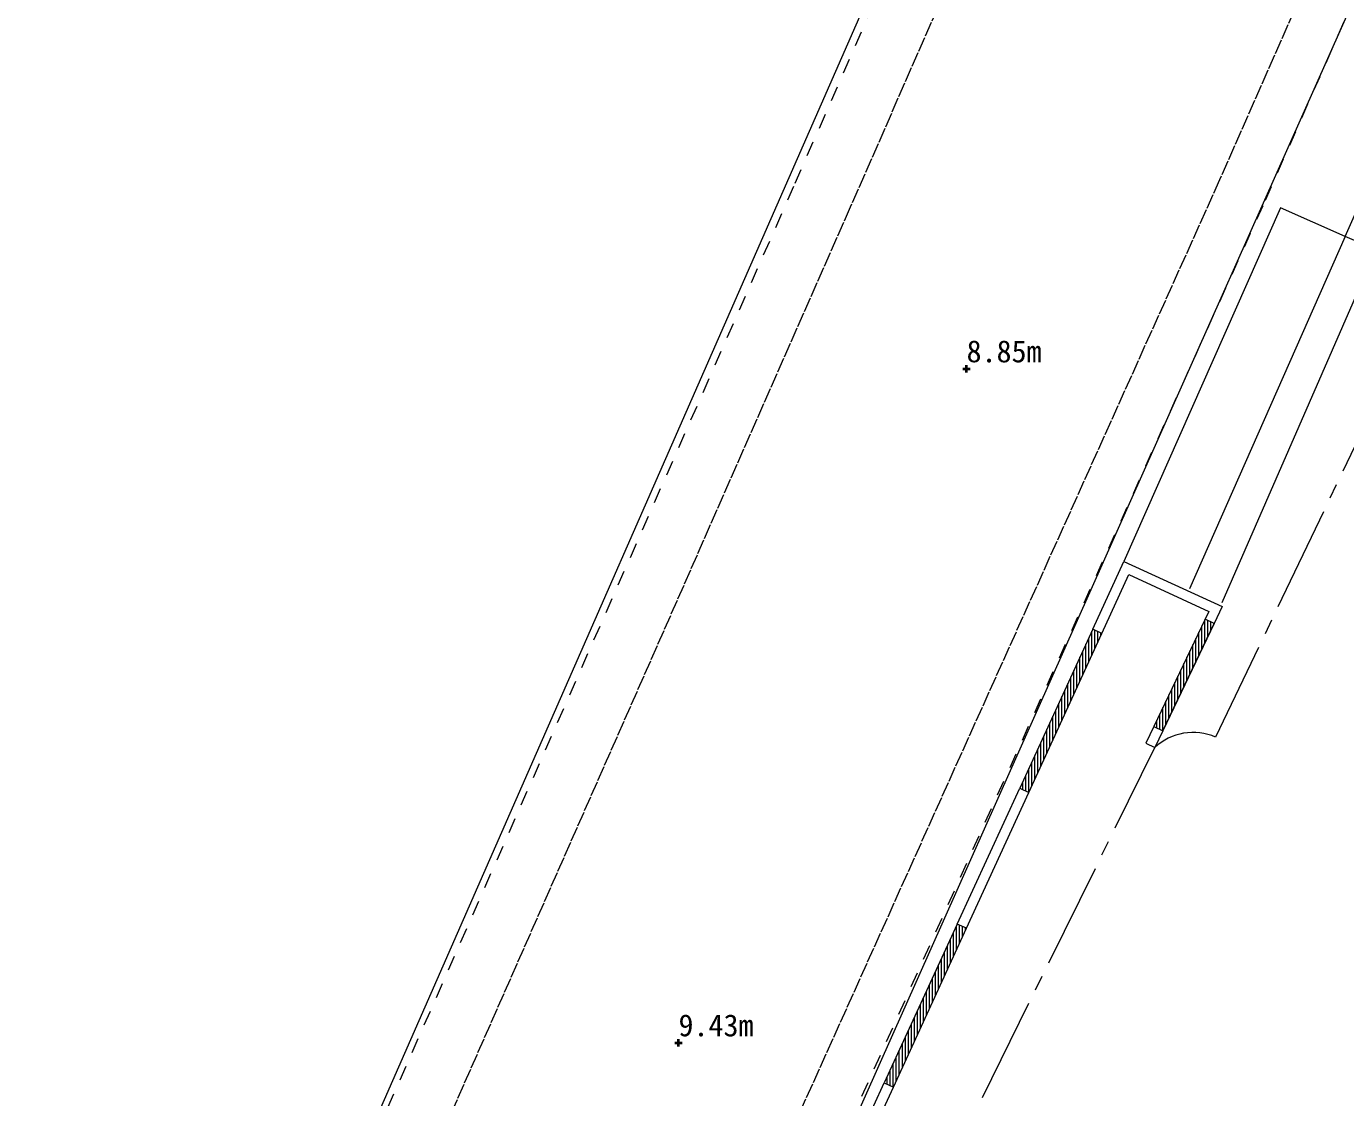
# Model space of a CAD drawing. Units: millimetres on the paper. Extents: x -403 to 403, y -279 to 279.
# Drawn here: x -192.3 to -104.5, y -41.1 to 30.2 of the extents above; entities that cross this region are included whole.
import ezdxf
from ezdxf.enums import TextEntityAlignment as Align

# ---------------------------------------------------------------- set-up
doc = ezdxf.new("R2010")
doc.units = ezdxf.units.MM
for name, pattern in [('USER1', [2, 1, -1]), ('USER2', [1.01, 1, -0.01]), ('USER3', [10, 7, -1, 1, -1])]:
    doc.linetypes.add(name, pattern=pattern)
for name, color, linetype, lineweight in [('0-1_1', 7, 'Continuous', 18), ('0-A_10', 1, 'Continuous', 18), ('0-C_12', 3, 'Continuous', 40)]:
    doc.layers.add(name, color=color, linetype=linetype, lineweight=lineweight)
doc.styles.add('ＭＳ ゴシック', font='')
doc.styles.get('ＭＳ ゴシック').set_extended_font_data('MS Gothic')

msp = doc.modelspace()

# ---------------------------------------------------------------- linework, layer by layer
at = {"layer": '0-1_1'}
for p, q in [((-171.73, -48.675), (-123.124, 62.063)), ((-104.534, 16.206), (-99.396, 27.826)), ((-108.855, 18.115), (-119.261, -5.422)), ((-104.534, 16.206), (-108.855, 18.115)), ((-104.534, 16.206), (-114.899, -7.24)), ((-121.336, -9.941), (-119.261, -5.422)), ((-119.261, -5.422), (-112.718, -8.427)), ((-113.869, -10.837), (-113.869, -9.29)), ((-113.669, -10.418), (-113.669, -9.355)), ((-113.469, -9.999), (-113.469, -9.45)), ((-113.269, -9.581), (-113.269, -9.546)), ((-121.594, -12.099), (-121.593, -10.501)), ((-121.394, -11.664), (-121.393, -10.066)), ((-121.194, -11.228), (-121.193, -10.006)), ((-120.994, -10.792), (-120.993, -10.098)), ((-120.793, -10.357), (-120.793, -10.19)), ((-114.269, -11.674), (-114.269, -10.127)), ((-114.069, -11.255), (-114.069, -9.709)), ((-121.994, -12.97), (-121.994, -11.373)), ((-121.794, -12.535), (-121.794, -10.937)), ((-114.869, -12.93), (-114.869, -11.383)), ((-114.669, -12.511), (-114.669, -10.965)), ((-114.469, -12.093), (-114.469, -10.546)), ((-122.394, -13.841), (-122.394, -12.244)), ((-122.194, -13.406), (-122.194, -11.808)), ((-115.269, -13.767), (-115.269, -12.221)), ((-115.069, -13.349), (-115.069, -11.802)), ((-122.794, -14.713), (-122.794, -13.115)), ((-122.594, -14.277), (-122.594, -12.679)), ((-115.669, -14.605), (-115.669, -13.058)), ((-115.469, -14.186), (-115.469, -12.639)), ((-123.194, -15.584), (-123.194, -13.986)), ((-122.994, -15.148), (-122.994, -13.55)), ((-116.07, -15.442), (-116.069, -13.895)), ((-115.87, -15.023), (-115.869, -13.477)), ((-123.594, -16.455), (-123.594, -14.857)), ((-123.394, -16.019), (-123.394, -14.422)), ((-116.47, -16.279), (-116.47, -14.733)), ((-116.27, -15.861), (-116.269, -14.314)), ((-123.994, -17.326), (-123.994, -15.728)), ((-123.794, -16.89), (-123.794, -15.293)), ((-116.87, -16.596), (-116.87, -15.57)), ((-116.67, -16.692), (-116.67, -15.151)), ((-124.394, -18.197), (-124.394, -16.599)), ((-124.194, -17.762), (-124.194, -16.164)), ((-117.269, -16.406), (-117.807, -17.531)), ((-117.07, -16.501), (-117.07, -15.989)), ((-124.794, -19.068), (-124.794, -17.471)), ((-124.594, -18.633), (-124.594, -17.035)), ((-117.807, -17.531), (-117.205, -17.818)), ((-125.194, -19.939), (-125.194, -18.342)), ((-124.994, -19.504), (-124.994, -17.906)), ((-125.594, -20.793), (-125.594, -19.213)), ((-125.394, -20.375), (-125.394, -18.777)), ((-125.994, -20.609), (-125.994, -20.084)), ((-125.794, -20.701), (-125.794, -19.648)), ((-130.344, -29.555), (-126.193, -20.518)), ((-130.344, -29.555), (-126.193, -20.518)), ((-130.401, -31.278), (-130.401, -29.68)), ((-130.201, -30.842), (-130.201, -29.62)), ((-130.001, -30.406), (-130.001, -29.712)), ((-129.801, -29.971), (-129.801, -29.804)), ((-130.801, -32.149), (-130.801, -30.551)), ((-130.601, -31.713), (-130.601, -30.115)), ((-131.201, -33.02), (-131.201, -31.422)), ((-131.001, -32.584), (-131.001, -30.987)), ((-131.601, -33.891), (-131.601, -32.293)), ((-131.401, -33.455), (-131.401, -31.858)), ((-132.002, -34.762), (-132.001, -33.164)), ((-131.802, -34.327), (-131.801, -32.729)), ((-132.402, -35.633), (-132.401, -34.036)), ((-132.202, -35.198), (-132.201, -33.6)), ((-132.802, -36.504), (-132.802, -34.907)), ((-132.602, -36.069), (-132.602, -34.471)), ((-133.202, -37.376), (-133.202, -35.778)), ((-133.002, -36.94), (-133.002, -35.342)), ((-133.602, -38.247), (-133.602, -36.649)), ((-133.402, -37.811), (-133.402, -36.213)), ((-134.002, -39.118), (-134.002, -37.52)), ((-133.802, -38.682), (-133.802, -37.085)), ((-134.402, -39.989), (-134.402, -38.391)), ((-134.202, -39.553), (-134.202, -37.956)), ((-134.802, -40.315), (-134.802, -39.262)), ((-134.602, -40.407), (-134.602, -38.827)), ((-135.002, -40.223), (-135.002, -39.698))]:
    msp.add_line(p, q, dxfattribs=at)
at = {"layer": '0-1_1', "linetype": 'USER3'}
for p, q in [((-93.058, 24.941), (-113.162, -17.123)), ((-128.671, -41.109), (-117.205, -17.818))]:
    msp.add_line(p, q, dxfattribs=at)
at = {"layer": '0-1_1', "linetype": 'USER2'}
for points in [[(-41.434, 238.229), (-94.641, 116.109), (-137.462, 18.141), (-188.896, -98.605)], [(-42.309, 179.996), (-43.103, 178.228), (-112.892, 19.968), (-192.275, -156.369)]]:
    msp.add_lwpolyline(points, dxfattribs=at)
at = {"layer": '0-1_1', "linetype": 'USER1'}
for points in [[(-189.236, -157.737), (-109.847, 18.611), (-40.057, 176.873)], [(-171.449, -49.082), (-141.125, 19.749), (-122.63, 62.063)]]:
    msp.add_lwpolyline(points, dxfattribs=at)
at = {"layer": '0-1_1'}
for points in [[(-112.718, -8.149), (-102.483, 15.3), (-104.534, 16.206)], [(-121.336, -9.941), (-119.261, -5.422), (-112.718, -8.427), (-113.256, -9.552), (-116.667, -16.693), (-117.205, -17.818)], [(-136.566, -46.42), (-136.606, -44.788), (-134.595, -40.41), (-129.738, -29.833), (-125.588, -20.796), (-120.73, -10.219), (-118.933, -6.306), (-113.611, -8.75), (-113.857, -9.265)], [(-112.718, -8.427), (-113.256, -9.552), (-116.667, -16.693), (-117.205, -17.818)], [(-134.903, -44.867), (-137.232, -46.437), (-137.276, -44.65), (-135.201, -40.132)], [(-137.232, -46.437), (-137.276, -44.65), (-135.201, -40.132)]]:
    msp.add_lwpolyline(points, dxfattribs=at)
for points in [[(-116.667, -16.693), (-113.256, -9.552), (-113.857, -9.265), (-117.269, -16.406)], [(-121.336, -9.941), (-126.193, -20.518), (-125.588, -20.796), (-120.73, -10.219)], [(-130.344, -29.555), (-135.201, -40.132), (-134.595, -40.41), (-129.738, -29.833)]]:
    msp.add_lwpolyline(points, close=True, dxfattribs=at)
at = {"layer": '0-1_1', "linetype": 'USER3'}
msp.add_arc((-114.657, -20.53), 3.721, 66.29961, 133.21691, dxfattribs=at)
at = {"layer": '0-A_10'}
msp.add_line((-38.061, 179.85), (-189.263, -159.45), dxfattribs=at)
at = {"layer": '0-C_12'}
for p, q in [((-129.979, 7.386), (-129.479, 7.386)), ((-129.729, 7.136), (-129.729, 7.636)), ((-149.143, -37.467), (-148.643, -37.467)), ((-148.893, -37.717), (-148.893, -37.217))]:
    msp.add_line(p, q, dxfattribs=at)

# ---------------------------------------------------------------- texts
at = {"layer": '0-C_12', "color": 7, "style": 'ＭＳ ゴシック'}
for s, p in [('8.85m', (-129.729, 7.386)), ('9.43m', (-148.893, -37.467))]:
    msp.add_text(s, height=1.466, rotation=359.919, dxfattribs=at).set_placement(p, align=Align.BOTTOM_LEFT)

doc.saveas('drawing.dxf')
